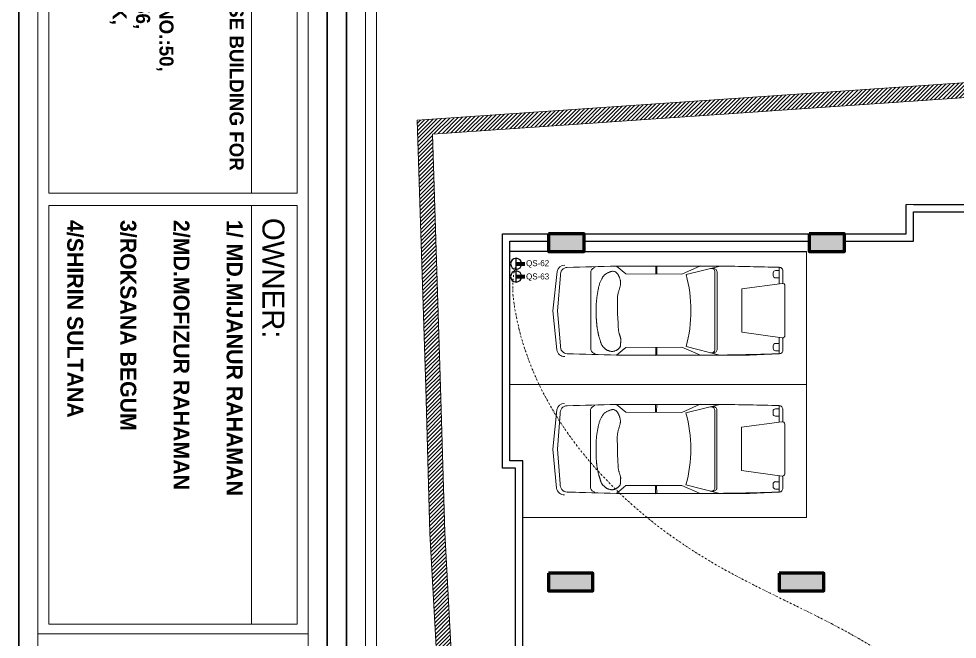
# Model space of a CAD drawing. Header units: inches. Extents: x 109699 to 44449955, y -10987 to 15824140.
# Drawn here: x 193834 to 194470, y -3282 to -2863 of the extents above; entities that cross this region are included whole.
import ezdxf

# ---------------------------------------------------------------- set-up
doc = ezdxf.new("R2010")
doc.units = ezdxf.units.IN
doc.header["$LTSCALE"] = 5
doc.header["$MEASUREMENT"] = 0
doc.linetypes.add('DASHDOT', pattern=[1, 0.5, -0.25, 0, -0.25])
doc.layers.get('0').update_dxf_attribs({"color": 123})
for name, color, linetype, lineweight in [('@NORMAL', 7, 'Continuous', 5), ('car-plan', 179, 'Continuous', 13), ('cloumn', 253, 'Continuous', 60), ('E-QS-Socket-15A', 1, 'Continuous', 9), ('Ground foor outer wall', 7, 'Continuous', 25), ('ha', 252, 'Continuous', 5), ('HATCH2', 253, 'Continuous', 15), ('SB', 1, 'DASHDOT', 20), ('Text', 7, 'Continuous', 0), ('WALL-1', 8, 'Continuous', 9)]:
    doc.layers.add(name, color=color, linetype=linetype, lineweight=lineweight)
doc.styles.add('SH-T2', font='times.ttf')
doc.styles.get("Standard").update_dxf_attribs({"font": 'times.ttf'})

# ---------------------------------------------------------------- blocks, each defined once
blk = doc.blocks.new('zxczxczxcz')
at = {"layer": '@NORMAL'}
for points in [[(177327.54, -15450.1), (175295.18, -15450.1), (175295.18, -14276.83), (177327.54, -14276.83)], [(177319.91, -15442.46), (175302.82, -15442.46), (175302.82, -14284.47), (177319.91, -14284.47)]]:
    blk.add_lwpolyline(points, close=True, dxfattribs=at)
at = {"layer": 'Text'}
for p, q in [((176008.45, -15679.21), (176008.45, -15490.2)), ((175700.4, -15497.83), (175700.4, -15671.58)), ((175709.04, -15497.83), (176001.64, -15497.83)), ((175709.04, -15497.83), (175709.04, -15671.58)), ((176001.64, -15497.83), (176001.64, -15671.58)), ((176001.64, -15671.58), (176001.64, -15497.83)), ((175349.02, -15529.94), (175700.4, -15529.94)), ((175709.04, -15529.94), (176001.64, -15529.94))]:
    blk.add_line(p, q, dxfattribs=at)
at = {"layer": 'Text', "lineweight": 30}
blk.add_lwpolyline([(177005.91, -15476.83), (175281.82, -15476.83), (175281.82, -15692.58), (177005.91, -15692.58)], close=True, dxfattribs=at)
at = {"layer": 'Text'}
blk.add_lwpolyline([(176997.69, -15490.2), (175295.18, -15490.2), (175295.18, -15679.21), (176997.69, -15679.21)], close=True, dxfattribs=at)
for points in [[(175700.4, -15497.83), (175349.02, -15497.83), (175349.02, -15671.58), (175700.4, -15671.58)], [(176001.64, -15497.83), (175709.04, -15497.83)], [(175709.04, -15671.58), (176001.64, -15671.58)]]:
    blk.add_lwpolyline(points, dxfattribs=at)
at = {"layer": 'WALL-1', "lineweight": 30}
blk.add_lwpolyline([(177340.91, -15463.47), (175281.82, -15463.47), (175281.82, -14263.47), (177340.91, -14263.47)], close=True, dxfattribs=at)
at = {"layer": 'Text', "attachment_point": 1}
for s, insert, char_height, width in [('{\\fFranklin Gothic Medium|b0|i0|c0|p34;\\C1;OWNER:}', (175717.75, -15506.83), 15.3383, 414.2273), ('\\pt35.29515;{\\fCentury Gothic|b1|i0|c0|p34;PROPOSED 10 STORIED MIXED USE BUILDING FOR \\PMD.MIJANUR RAHAMAN GONG,\\PS/O:LATE.MOTIUR RAHMAN, \\PMOUZA:BAGURA ALEKANDA,J.L NO.:50,\\PKHATIAN NO.:24703,PLOT NO.:1156,\\PWARD NO.:20,LECHUSHAH SARAK,\\P\\pt67.08058;COLLEGE ROAD, \\PB.C.C , BARISHAL }', (175356.22, -15535.36), 9.8075, 458.1648)]:
    blk.add_mtext(s, dxfattribs=dict(at, insert=insert, char_height=char_height, width=width))
at = {"layer": 'Text', "linetype": 'Continuous', "insert": (175719.21, -15536.08), "char_height": 11.1449, "width": 329.4038, "attachment_point": 1, "style": 'SH-T2'}
blk.add_mtext('\\pt76.20062;{\\fCentury Gothic|b1|i0|c0|p34;1/ MD.MIJANUR RAHAMAN \\P\\P2/MD.MOFIZUR RAHAMAN\\P \\P3/ROKSANA BEGUM\\P\\P4/SHIRIN SULTANA}', dxfattribs=at)
blk = doc.blocks.new('gs')
at = {"layer": 'car-plan'}
for p, q in [((26267.59, 9819.38), (26273.89, 9814.16)), ((26294.14, 9819.6), (26294.07, 9814.04)), ((26294.91, 9819.61), (26294.84, 9814.04)), ((26311.79, 9813.96), (26324.33, 9819.55)), ((26337.66, 9819.38), (26314.66, 9813.61)), ((26377.73, 9816.37), (26375.25, 9816.37)), ((26380.19, 9807.67), (26380.18, 9816.24)), ((26224.53, 9789.08), (26227.31, 9815.69)), ((26227.61, 9789.13), (26229.62, 9813.03)), ((26256.86, 9809.36), (26257.07, 9809.8)), ((26257.07, 9809.8), (26257.28, 9810.23)), ((26257.28, 9810.23), (26257.5, 9810.65)), ((26257.5, 9810.65), (26257.72, 9811.05)), ((26257.72, 9811.05), (26257.93, 9811.44)), ((26257.93, 9811.44), (26258.16, 9811.81)), ((26258.16, 9811.81), (26258.38, 9812.16)), ((26258.38, 9812.16), (26258.62, 9812.5)), ((26258.62, 9812.5), (26258.87, 9812.81)), ((26258.87, 9812.81), (26259.14, 9813.12)), ((26259.14, 9813.12), (26259.43, 9813.4)), ((26259.43, 9813.4), (26259.74, 9813.67)), ((26259.74, 9813.67), (26260.07, 9813.92)), ((26260.07, 9813.92), (26260.43, 9814.16)), ((26260.43, 9814.16), (26260.81, 9814.38)), ((26260.81, 9814.38), (26261.19, 9814.58)), ((26261.19, 9814.58), (26261.59, 9814.77)), ((26261.59, 9814.77), (26261.98, 9814.95)), ((26261.98, 9814.95), (26262.37, 9815.11)), ((26262.37, 9815.11), (26262.75, 9815.26)), ((26262.75, 9815.26), (26263.11, 9815.4)), ((26263.11, 9815.4), (26263.46, 9815.52)), ((26263.46, 9815.52), (26263.8, 9815.63)), ((26263.8, 9815.63), (26264.13, 9815.72)), ((26264.13, 9815.72), (26264.45, 9815.78)), ((26264.45, 9815.78), (26264.76, 9815.83)), ((26264.76, 9815.83), (26265.07, 9815.85)), ((26265.07, 9815.85), (26265.37, 9815.85)), ((26265.37, 9815.85), (26265.67, 9815.81)), ((26265.67, 9815.81), (26265.97, 9815.75)), ((26265.97, 9815.75), (26266.26, 9815.66)), ((26266.26, 9815.66), (26266.55, 9815.55)), ((26266.55, 9815.55), (26266.83, 9815.41)), ((26266.83, 9815.41), (26267.1, 9815.25)), ((26267.1, 9815.25), (26267.35, 9815.06)), ((26267.35, 9815.06), (26267.6, 9814.85)), ((26267.6, 9814.85), (26267.83, 9814.62)), ((26267.83, 9814.62), (26268.05, 9814.36)), ((26268.05, 9814.36), (26268.25, 9814.09)), ((26268.25, 9814.09), (26268.45, 9813.8)), ((26268.45, 9813.8), (26268.64, 9813.5)), ((26268.64, 9813.5), (26268.81, 9813.18)), ((26268.81, 9813.18), (26268.98, 9812.84)), ((26268.98, 9812.84), (26269.14, 9812.49)), ((26269.14, 9812.49), (26269.3, 9812.13)), ((26269.3, 9812.13), (26269.45, 9811.77)), ((26269.45, 9811.77), (26269.59, 9811.39)), ((26269.59, 9811.39), (26269.72, 9811.02)), ((26269.72, 9811.02), (26269.84, 9810.64)), ((26269.84, 9810.64), (26269.95, 9810.27)), ((26269.95, 9810.27), (26270.05, 9809.9)), ((26270.05, 9809.9), (26270.13, 9809.54)), ((26270.13, 9809.54), (26270.2, 9809.2)), ((26273.89, 9814.16), (26311.79, 9813.96)), ((26373.63, 9814.74), (26373.63, 9813.02)), ((26375.25, 9811.39), (26377.73, 9811.39)), ((26255.04, 9803.16), (26255.14, 9803.63)), ((26255.14, 9803.63), (26255.23, 9804.11)), ((26255.23, 9804.11), (26255.33, 9804.59)), ((26255.33, 9804.59), (26255.44, 9805.07)), ((26255.44, 9805.07), (26255.55, 9805.56)), ((26255.55, 9805.56), (26255.68, 9806.04)), ((26255.68, 9806.04), (26255.81, 9806.53)), ((26255.81, 9806.53), (26255.95, 9807.01)), ((26255.95, 9807.01), (26256.11, 9807.5)), ((26256.11, 9807.5), (26256.28, 9807.97)), ((26256.28, 9807.97), (26256.46, 9808.44)), ((26256.46, 9808.44), (26256.66, 9808.9)), ((26256.66, 9808.9), (26256.86, 9809.36)), ((26269.32, 9803.37), (26269.18, 9802.88)), ((26269.46, 9803.85), (26269.32, 9803.37)), ((26269.6, 9804.31), (26269.46, 9803.85)), ((26269.73, 9804.76), (26269.6, 9804.31)), ((26269.85, 9805.2), (26269.73, 9804.76)), ((26269.96, 9805.62), (26269.85, 9805.2)), ((26270.06, 9806.03), (26269.96, 9805.62)), ((26270.15, 9806.42), (26270.06, 9806.03)), ((26270.21, 9806.8), (26270.15, 9806.42)), ((26270.2, 9809.2), (26270.25, 9808.86)), ((26270.26, 9807.16), (26270.21, 9806.8)), ((26270.25, 9808.86), (26270.29, 9808.52)), ((26270.3, 9807.51), (26270.26, 9807.16)), ((26270.29, 9808.52), (26270.31, 9808.19)), ((26270.31, 9807.85), (26270.3, 9807.51)), ((26270.31, 9808.19), (26270.31, 9807.85)), ((26379.69, 9807.67), (26352.37, 9803.9)), ((26352.37, 9803.9), (26352.37, 9774.64)), ((26381.59, 9772.49), (26381.57, 9806.06)), ((26254.06, 9796.6), (26254.11, 9797.08)), ((26254.11, 9797.08), (26254.17, 9797.55)), ((26254.17, 9797.55), (26254.22, 9798.03)), ((26254.22, 9798.03), (26254.28, 9798.5)), ((26254.28, 9798.5), (26254.35, 9798.98)), ((26254.35, 9798.98), (26254.41, 9799.45)), ((26254.41, 9799.45), (26254.48, 9799.92)), ((26254.48, 9799.92), (26254.55, 9800.38)), ((26254.55, 9800.38), (26254.63, 9800.85)), ((26254.63, 9800.85), (26254.7, 9801.31)), ((26254.7, 9801.31), (26254.78, 9801.77)), ((26254.78, 9801.77), (26254.87, 9802.23)), ((26254.87, 9802.23), (26254.95, 9802.69)), ((26254.95, 9802.69), (26255.04, 9803.16)), ((26268.16, 9797.16), (26268.15, 9796.5)), ((26268.19, 9797.8), (26268.16, 9797.16)), ((26268.24, 9798.42), (26268.19, 9797.8)), ((26268.31, 9799.04), (26268.24, 9798.42)), ((26268.4, 9799.63), (26268.31, 9799.04)), ((26268.5, 9800.21), (26268.4, 9799.63)), ((26268.62, 9800.77), (26268.5, 9800.21)), ((26268.75, 9801.32), (26268.62, 9800.77)), ((26268.89, 9801.86), (26268.75, 9801.32)), ((26269.03, 9802.37), (26268.89, 9801.86)), ((26269.18, 9802.88), (26269.03, 9802.37)), ((26253.8, 9792.65), (26253.81, 9793.04)), ((26253.8, 9785.76), (26253.8, 9792.65)), ((26253.81, 9793.04), (26253.83, 9793.45)), ((26253.83, 9793.45), (26253.85, 9793.87)), ((26253.85, 9793.87), (26253.87, 9794.31)), ((26253.87, 9794.31), (26253.9, 9794.75)), ((26253.9, 9794.75), (26253.94, 9795.2)), ((26253.94, 9795.2), (26253.98, 9795.67)), ((26253.98, 9795.67), (26254.02, 9796.13)), ((26254.02, 9796.13), (26254.06, 9796.6)), ((26268.15, 9796.5), (26268.14, 9795.84)), ((26268.14, 9795.84), (26268.15, 9795.17)), ((26268.15, 9795.17), (26268.17, 9794.5)), ((26268.17, 9794.5), (26268.2, 9793.81)), ((26268.2, 9793.81), (26268.24, 9793.13)), ((26268.24, 9793.13), (26268.29, 9785.93)), ((26227.09, 9762.68), (26224.53, 9789.08)), ((26229.62, 9765.51), (26227.61, 9789.13)), ((26253.8, 9785.4), (26253.8, 9785.76)), ((26253.81, 9785.06), (26253.8, 9785.4)), ((26253.81, 9784.72), (26253.81, 9785.06)), ((26253.83, 9784.39), (26253.81, 9784.72)), ((26253.84, 9784.06), (26253.83, 9784.39)), ((26268.29, 9785.93), (26268.34, 9785.25)), ((26268.34, 9785.25), (26268.39, 9784.58)), ((26268.39, 9784.58), (26268.44, 9783.93)), ((26253.86, 9783.73), (26253.84, 9784.06)), ((26253.89, 9783.4), (26253.86, 9783.73)), ((26253.91, 9783.06), (26253.89, 9783.4)), ((26253.94, 9782.72), (26253.91, 9783.06)), ((26253.97, 9782.37), (26253.94, 9782.72)), ((26253.99, 9782.02), (26253.97, 9782.37)), ((26254.02, 9781.68), (26253.99, 9782.02)), ((26254.05, 9781.34), (26254.02, 9781.68)), ((26254.08, 9781), (26254.05, 9781.34)), ((26254.1, 9780.68), (26254.08, 9781)), ((26254.13, 9780.36), (26254.1, 9780.68)), ((26254.15, 9780.05), (26254.13, 9780.36)), ((26254.18, 9779.75), (26254.15, 9780.05)), ((26254.2, 9779.45), (26254.18, 9779.75)), ((26254.23, 9779.14), (26254.2, 9779.45)), ((26254.26, 9778.83), (26254.23, 9779.14)), ((26254.3, 9778.51), (26254.26, 9778.83)), ((26254.34, 9778.17), (26254.3, 9778.51)), ((26254.4, 9777.82), (26254.34, 9778.17)), ((26254.45, 9777.46), (26254.4, 9777.82)), ((26268.44, 9783.93), (26268.49, 9783.3)), ((26268.49, 9783.3), (26268.53, 9782.7)), ((26268.53, 9782.7), (26268.57, 9782.12)), ((26268.57, 9782.12), (26268.6, 9781.57)), ((26268.6, 9781.57), (26268.63, 9781.06)), ((26268.63, 9781.06), (26268.65, 9780.57)), ((26268.65, 9780.57), (26268.66, 9780.11)), ((26268.66, 9780.11), (26268.67, 9779.66)), ((26268.67, 9779.66), (26268.68, 9779.22)), ((26268.68, 9779.22), (26268.69, 9778.8)), ((26268.69, 9778.8), (26268.71, 9778.38)), ((26268.71, 9778.38), (26268.72, 9777.97)), ((26268.72, 9777.97), (26268.74, 9777.56)), ((26254.52, 9777.08), (26254.45, 9777.46)), ((26254.58, 9776.7), (26254.52, 9777.08)), ((26254.65, 9776.31), (26254.58, 9776.7)), ((26254.73, 9775.91), (26254.65, 9776.31)), ((26254.8, 9775.52), (26254.73, 9775.91)), ((26254.87, 9775.12), (26254.8, 9775.52)), ((26254.94, 9774.73), (26254.87, 9775.12)), ((26255.02, 9774.34), (26254.94, 9774.73)), ((26255.09, 9773.96), (26255.02, 9774.34)), ((26255.16, 9773.57), (26255.09, 9773.96)), ((26255.24, 9773.19), (26255.16, 9773.57)), ((26255.32, 9772.82), (26255.24, 9773.19)), ((26255.41, 9772.45), (26255.32, 9772.82)), ((26255.51, 9772.08), (26255.41, 9772.45)), ((26255.61, 9771.71), (26255.51, 9772.08)), ((26255.72, 9771.35), (26255.61, 9771.71)), ((26268.74, 9777.56), (26268.77, 9777.15)), ((26268.77, 9777.15), (26268.8, 9776.75)), ((26268.8, 9776.75), (26268.84, 9776.34)), ((26268.84, 9776.34), (26268.89, 9775.95)), ((26268.89, 9775.95), (26268.95, 9775.55)), ((26268.95, 9775.55), (26269.02, 9775.16)), ((26269.02, 9775.16), (26269.11, 9774.77)), ((26269.11, 9774.77), (26269.2, 9774.39)), ((26269.2, 9774.39), (26269.31, 9774.01)), ((26269.31, 9774.01), (26269.41, 9773.63)), ((26269.41, 9773.63), (26269.53, 9773.27)), ((26269.53, 9773.27), (26269.64, 9772.91)), ((26269.64, 9772.91), (26269.75, 9772.56)), ((26269.75, 9772.56), (26269.86, 9772.22)), ((26269.86, 9772.22), (26269.97, 9771.89)), ((26269.97, 9771.89), (26270.07, 9771.56)), ((26270.07, 9771.56), (26270.16, 9771.25)), ((26352.37, 9774.64), (26379.71, 9770.88)), ((26255.83, 9771), (26255.72, 9771.35)), ((26255.95, 9770.64), (26255.83, 9771)), ((26256.07, 9770.3), (26255.95, 9770.64)), ((26256.18, 9769.95), (26256.07, 9770.3)), ((26256.3, 9769.61), (26256.18, 9769.95)), ((26256.4, 9769.28), (26256.3, 9769.61)), ((26256.51, 9768.94), (26256.4, 9769.28)), ((26256.61, 9768.62), (26256.51, 9768.94)), ((26256.7, 9768.3), (26256.61, 9768.62)), ((26256.8, 9767.98), (26256.7, 9768.3)), ((26256.9, 9767.66), (26256.8, 9767.98)), ((26257.01, 9767.35), (26256.9, 9767.66)), ((26257.12, 9767.04), (26257.01, 9767.35)), ((26257.24, 9766.74), (26257.12, 9767.04)), ((26257.37, 9766.44), (26257.24, 9766.74)), ((26257.51, 9766.14), (26257.37, 9766.44)), ((26257.66, 9765.86), (26257.51, 9766.14)), ((26257.81, 9765.59), (26257.66, 9765.86)), ((26257.96, 9765.35), (26257.81, 9765.59)), ((26258.1, 9765.13), (26257.96, 9765.35)), ((26258.24, 9764.93), (26258.1, 9765.13)), ((26270.16, 9765.09), (26270.11, 9764.93)), ((26270.16, 9771.25), (26270.24, 9770.95)), ((26270.2, 9765.24), (26270.16, 9765.09)), ((26270.24, 9765.38), (26270.2, 9765.24)), ((26270.24, 9770.95), (26270.31, 9770.66)), ((26270.26, 9765.51), (26270.24, 9765.38)), ((26270.28, 9765.64), (26270.26, 9765.51)), ((26270.3, 9765.75), (26270.28, 9765.64)), ((26270.31, 9765.87), (26270.3, 9765.75)), ((26270.31, 9770.66), (26270.38, 9770.38)), ((26270.32, 9766.11), (26270.31, 9765.99)), ((26270.31, 9765.99), (26270.31, 9765.87)), ((26270.33, 9766.85), (26270.32, 9766.68)), ((26270.32, 9766.68), (26270.32, 9766.51)), ((26270.32, 9766.51), (26270.32, 9766.37)), ((26270.32, 9766.37), (26270.32, 9766.23)), ((26270.32, 9766.23), (26270.32, 9766.11)), ((26270.34, 9767.43), (26270.33, 9767.23)), ((26270.33, 9767.23), (26270.33, 9767.04)), ((26270.33, 9767.04), (26270.33, 9766.85)), ((26270.35, 9767.64), (26270.34, 9767.43)), ((26270.37, 9767.85), (26270.35, 9767.64)), ((26270.38, 9768.06), (26270.37, 9767.85)), ((26270.38, 9770.38), (26270.42, 9770.11)), ((26270.4, 9768.27), (26270.38, 9768.06)), ((26270.43, 9768.48), (26270.4, 9768.27)), ((26270.42, 9770.11), (26270.46, 9769.85)), ((26270.45, 9768.7), (26270.43, 9768.48)), ((26270.47, 9768.91), (26270.45, 9768.7)), ((26270.46, 9769.85), (26270.48, 9769.6)), ((26270.48, 9769.13), (26270.47, 9768.91)), ((26270.48, 9769.6), (26270.48, 9769.36)), ((26270.48, 9769.36), (26270.48, 9769.13)), ((26373.63, 9763.73), (26373.63, 9765.45)), ((26375.25, 9767.07), (26377.73, 9767.07)), ((26380.2, 9762.22), (26380.2, 9770.88)), ((26258.37, 9764.77), (26258.24, 9764.93)), ((26258.48, 9764.65), (26258.37, 9764.77)), ((26258.59, 9764.55), (26258.48, 9764.65)), ((26258.69, 9764.48), (26258.59, 9764.55)), ((26258.78, 9764.42), (26258.69, 9764.48)), ((26258.87, 9764.37), (26258.78, 9764.42)), ((26258.96, 9764.31), (26258.87, 9764.37)), ((26259.06, 9764.25), (26258.96, 9764.31)), ((26259.16, 9764.16), (26259.06, 9764.25)), ((26259.27, 9764.06), (26259.16, 9764.16)), ((26259.39, 9763.93), (26259.27, 9764.06)), ((26259.52, 9763.78), (26259.39, 9763.93)), ((26259.66, 9763.62), (26259.52, 9763.78)), ((26259.81, 9763.46), (26259.66, 9763.62)), ((26259.98, 9763.29), (26259.81, 9763.46)), ((26260.16, 9763.13), (26259.98, 9763.29)), ((26260.35, 9762.97), (26260.16, 9763.13)), ((26260.56, 9762.82), (26260.35, 9762.97)), ((26260.78, 9762.68), (26260.56, 9762.82)), ((26261.02, 9762.55), (26260.78, 9762.68)), ((26261.26, 9762.44), (26261.02, 9762.55)), ((26261.51, 9762.33), (26261.26, 9762.44)), ((26261.77, 9762.23), (26261.51, 9762.33)), ((26262.02, 9762.13), (26261.77, 9762.23)), ((26262.28, 9762.04), (26262.02, 9762.13)), ((26262.54, 9761.96), (26262.28, 9762.04)), ((26262.8, 9761.89), (26262.54, 9761.96)), ((26263.06, 9761.82), (26262.8, 9761.89)), ((26263.31, 9761.76), (26263.06, 9761.82)), ((26263.57, 9761.71), (26263.31, 9761.76)), ((26263.83, 9761.67), (26263.57, 9761.71)), ((26264.09, 9761.64), (26263.83, 9761.67)), ((26264.35, 9761.63), (26264.09, 9761.64)), ((26264.62, 9761.62), (26264.35, 9761.63)), ((26264.88, 9761.63), (26264.62, 9761.62)), ((26265.15, 9761.65), (26264.88, 9761.63)), ((26265.42, 9761.69), (26265.15, 9761.65)), ((26265.68, 9761.74), (26265.42, 9761.69)), ((26265.95, 9761.8), (26265.68, 9761.74)), ((26266.21, 9761.87), (26265.95, 9761.8)), ((26266.46, 9761.96), (26266.21, 9761.87)), ((26266.72, 9762.06), (26266.46, 9761.96)), ((26266.97, 9762.17), (26266.72, 9762.06)), ((26267.21, 9762.29), (26266.97, 9762.17)), ((26267.45, 9762.42), (26267.21, 9762.29)), ((26267.68, 9762.56), (26267.45, 9762.42)), ((26267.58, 9759.15), (26273.89, 9764.38)), ((26267.91, 9762.7), (26267.68, 9762.56)), ((26268.14, 9762.85), (26267.91, 9762.7)), ((26268.35, 9763), (26268.14, 9762.85)), ((26268.57, 9763.16), (26268.35, 9763)), ((26268.77, 9763.32), (26268.57, 9763.16)), ((26268.97, 9763.48), (26268.77, 9763.32)), ((26269.15, 9763.64), (26268.97, 9763.48)), ((26269.33, 9763.8), (26269.15, 9763.64)), ((26269.49, 9763.96), (26269.33, 9763.8)), ((26269.63, 9764.13), (26269.49, 9763.96)), ((26269.76, 9764.29), (26269.63, 9764.13)), ((26269.87, 9764.45), (26269.76, 9764.29)), ((26269.96, 9764.62), (26269.87, 9764.45)), ((26270.04, 9764.78), (26269.96, 9764.62)), ((26270.11, 9764.93), (26270.04, 9764.78)), ((26273.89, 9764.38), (26311.79, 9764.58)), ((26294.14, 9758.94), (26294.07, 9764.5)), ((26294.91, 9758.93), (26294.84, 9764.5)), ((26311.79, 9764.58), (26324.33, 9758.99)), ((26337.59, 9759.15), (26314.7, 9764.86)), ((26377.73, 9762.1), (26375.25, 9762.1))]:
    blk.add_line(p, q, dxfattribs=at)
for points in [[(26337.66, 9819.38), (26267.59, 9819.38)], [(26377.73, 9807.44), (26377.73, 9818.52)], [(26250.07, 9815.86), (26250.07, 9762.68)], [(26334.16, 9815.48), (26334.16, 9762.68)], [(26335.61, 9815.48), (26335.61, 9762.68)], [(26377.73, 9760.02), (26377.73, 9771.11)], [(26234.23, 9760.08), (26250.91, 9759.59), (26267.59, 9759.1), (26294.14, 9758.94), (26324.33, 9758.99), (26337.59, 9759.15), (26357.66, 9759.15), (26377.73, 9760.02)], [(26337.59, 9759.15), (26267.58, 9759.15)]]:
    blk.add_lwpolyline(points, dxfattribs=at)
for centre, radius, start, end in [((26232.58, 9814.7), 5.37, 90.17071, 169.32496), ((26234.25, 9813.78), 4.69, 90.19506, 189.13267), ((26145.98, 13653.85), 3836.4, 271.31807, 271.8165), ((26254.83, 9813.85), 5.17, 110.42578, 157.08655), ((26331.72, 9815.38), 2.44, 2.43879, 104.07675), ((26333.18, 9815.38), 2.44, 2.43879, 104.07675), ((26300.3, 7127.06), 2692.58, 88.35208, 89.20503), ((26375.25, 9814.74), 1.63, 90, 180), ((26377.72, 9816.05), 2.47, 355.65237, 89.73133), ((26224.89, 9789.17), 93.04, 344.85122, 15.22979), ((26375.25, 9813.02), 1.63, 180, 270), ((26379.95, 9806.06), 1.63, 0.04051, 98.91655), ((26379.96, 9772.48), 1.63, 261.10227, 0.04051), ((26234.25, 9764.76), 4.69, 170.86733, 269.80494), ((26375.25, 9765.45), 1.63, 90, 180), ((26232.39, 9763.5), 5.37, 188.78021, 271.81456), ((26145.98, 5924.63), 3836.4, 88.1835, 88.68193), ((26254.83, 9764.7), 5.17, 202.91345, 249.57422), ((26331.76, 9763.12), 2.44, 256.00426, 349.71681), ((26333.21, 9763.12), 2.44, 256.00426, 349.71681), ((26301.78, 12347.18), 2588.28, 270.7926, 271.68154), ((26375.25, 9763.73), 1.63, 180, 270), ((26377.76, 9762.46), 2.45, 273.8483, 5.51872)]:
    blk.add_arc(centre, radius, start, end, dxfattribs=at)
blk = doc.blocks.new('coloumn-01')
at = {"layer": 'ha'}
h = blk.add_hatch(dxfattribs=at)
h.set_pattern_fill('AR-CONC', color=256, scale=0.5)
h.set_pattern_definition([(50, (0, 0), (3.586300913, -0.313760675), [0.375, -4.125]), (355, (0, 0), (-0.693756668, 3.7609606685), [0.3, -3.3]), (100.45144446, (0.299, -0.026), (2.8925442336, 3.447199955), [0.31870096, -3.50571056]), (46.1842, (0, 1), (5.336206653, -0.827596404), [0.5625, -6.1875]), (96.6356355, (0.4447, 0.931), (4.673309728, 4.870593004), [0.47805171, -5.2585688]), (351.184164, (0, 1), (4.673309725, 4.870593001), [0.45, -4.950000005]), (21, (0.5, 0.75), (2.9845352606, -2.0130944533), [0.375, -4.125]), (326, (0.5, 0.75), (1.2165766596, 3.625750225), [0.3, -3.3]), (71.45144474, (0.7487, 0.5822), (4.2011118836, 1.612655764), [0.31870095, -3.50571056]), (37.5, (0, 0), (0.0607992766, 1.66446926916), [0, -3.26, 0, -3.35, 0, -3.3125]), (7.5, (0, 0), (1.3153476872, 1.9720585594), [0, -1.91, 0, -3.185, 0, -1.2625]), (327.5, (-1.115, 0), (2.66911218086, -0.1127743587), [0, -1.25, 0, -3.9, 0, -5.175]), (317.5, (-1.615, 0), (2.9159308467, 0.5005249117), [0, -1.625, 0, -2.59, 0, -3.675])])
h.paths.add_polyline_path([(32128.45, -2546319.05), (32092.45, -2546319.05), (32092.45, -2546331.05), (32128.45, -2546331.05)])
h.paths.add_polyline_path([(32128.45, -2546617.13), (32098.45, -2546617.13), (32098.45, -2546629.13), (32128.45, -2546629.13)])
h.paths.add_polyline_path([(31978.52, -2546605.13), (31966.52, -2546605.13), (31966.52, -2546635.13), (31978.52, -2546635.13)])
h.paths.add_polyline_path([(31821.2, -2546605.13), (31809.2, -2546605.13), (31809.2, -2546635.13), (31821.2, -2546635.13)])
h.paths.add_polyline_path([(31689.2, -2546611.13), (31677.2, -2546611.13), (31677.2, -2546635.13), (31689.2, -2546635.13)])
h.paths.add_polyline_path([(31417.2, -2546611.13), (31405.2, -2546611.13), (31405.2, -2546635.13), (31417.2, -2546635.13)])
h.paths.add_polyline_path([(31435.2, -2546415.35), (31405.2, -2546415.35), (31405.2, -2546427.35), (31435.2, -2546427.35)])
h.paths.add_polyline_path([(31633.75, -2546415.35), (31603.75, -2546415.35), (31603.75, -2546427.35), (31633.75, -2546427.35)])
h.paths.add_polyline_path([(31821.2, -2546319.05), (31809.2, -2546319.05), (31809.2, -2546349.05), (31821.2, -2546349.05)])
h.paths.add_polyline_path([(31996.52, -2546319.05), (31966.52, -2546319.05), (31966.52, -2546331.05), (31996.52, -2546331.05)])
h.paths.add_polyline_path([(31581.75, -2546291.05), (31541.75, -2546291.05), (31541.75, -2546301.05), (31581.75, -2546301.05)])
h.paths.add_polyline_path([(31485.75, -2546261.05), (31475.75, -2546261.05), (31475.75, -2546301.05), (31485.75, -2546301.05)])
h.paths.add_polyline_path([(31581.75, -2546206.05), (31521.75, -2546206.05), (31521.75, -2546216.05), (31581.75, -2546216.05)])
h.paths.add_polyline_path([(31435.2, -2546206.05), (31405.2, -2546206.05), (31405.2, -2546218.05), (31435.2, -2546218.05)])
h.paths.add_polyline_path([(31435.2, -2546094.05), (31405.2, -2546094.05), (31405.2, -2546106.05), (31435.2, -2546106.05)])
h.paths.add_polyline_path([(31583.75, -2546094.05), (31547.75, -2546094.05), (31547.75, -2546106.05), (31583.75, -2546106.05)])
h.paths.add_polyline_path([(31775.41, -2546094.05), (31763.41, -2546094.05), (31763.41, -2546124.05), (31775.41, -2546124.05)])
h.paths.add_polyline_path([(32059.8, -2546094.05), (32047.8, -2546094.05), (32047.8, -2546124.05), (32059.8, -2546124.05)])
h.paths.add_polyline_path([(32058.07, -2545913.63), (32028.07, -2545913.63), (32028.07, -2545925.63), (32058.07, -2545925.63)])
h.paths.add_polyline_path([(32048.07, -2545722.71), (32036.07, -2545722.71), (32036.07, -2545746.71), (32048.07, -2545746.71)])
h.paths.add_polyline_path([(31799.41, -2545913.63), (31763.41, -2545913.63), (31763.41, -2545925.63), (31799.41, -2545925.63)])
h.paths.add_polyline_path([(31591.54, -2545945.05), (31561.31, -2545945.05), (31561.31, -2545957.05), (31591.54, -2545957.05)])
h.paths.add_polyline_path([(31435.2, -2545945.05), (31405.2, -2545945.05), (31405.2, -2545957.05), (31435.2, -2545957.05)])
h.paths.add_polyline_path([(31429.2, -2545715.38), (31405.2, -2545715.38), (31405.2, -2545727.38), (31429.2, -2545727.38)])
h.paths.add_polyline_path([(31605.54, -2545715.38), (31581.54, -2545715.38), (31581.54, -2545727.38), (31605.54, -2545727.38)])
h.paths.add_polyline_path([(31775.41, -2545711.61), (31763.41, -2545711.61), (31763.41, -2545735.61), (31775.41, -2545735.61)])
at = {"layer": 'cloumn'}
for points, elevation in [([(31405.2, -2545715.38), (31405.2, -2545727.38), (31429.2, -2545727.38), (31429.2, -2545715.38)], -16.37), ([(31581.54, -2545715.38), (31581.54, -2545727.38), (31605.54, -2545727.38), (31605.54, -2545715.38)], -16.67), ([(31405.2, -2545945.05), (31405.2, -2545957.05), (31435.2, -2545957.05), (31435.2, -2545945.05)], -16.49), ([(31561.31, -2545945.05), (31561.31, -2545957.05), (31591.54, -2545957.05), (31591.54, -2545945.05)], -16.57)]:
    blk.add_lwpolyline(points, close=True, dxfattribs=dict(at, elevation=elevation))
blk = doc.blocks.new('A$C7D2A24B3')
at = {"lineweight": 25}
for p, q in [((9.86, 11.02), (9.86, 3.51)), ((9.86, 8.14), (15.82, 8.14)), ((9.86, 7.27), (15.82, 7.27)), ((9.86, 6.29), (15.82, 6.29))]:
    blk.add_line(p, q, dxfattribs=at)
blk.add_circle((9.86, 7.26), 3.75, dxfattribs=at)

msp = doc.modelspace()

# ---------------------------------------------------------------- hatches: boundary and pattern name
at = {"layer": 'HATCH2'}
h = msp.add_hatch(dxfattribs=at)
h.set_pattern_fill('ANSI31', color=256, scale=15)
h.set_pattern_definition([(45, (142401.9198, 2531389.2565), (-1.3258252147, 1.3258252147), [])])
h.paths.add_polyline_path([(194134.87, -4034), (194136.43, -3989.05), (194138.81, -3920.14), (194140.05, -3884.64), (194140.93, -3809.39), (194141.28, -3777.18), (194136.44, -3709.19), (194132.1, -3643.01), (194128.2, -3581.96), (194124.96, -3523.69), (194122.65, -3482.33), (194121.3, -3458.02), (194119.63, -3374.13), (194118.48, -3316.49), (194114, -3233.82), (194113.01, -3215.6), (194111.07, -3151.88), (194109.45, -3096.94), (194107.88, -3047.61), (194107.06, -3021.67), (194105.22, -2963.89), (194104.18, -2931.23), (194394.16, -2911.34), (194508.13, -2903.53), (194714.34, -2889.39), (194868.46, -2878.82), (194870.28, -2888.72), (194821.15, -2892.09), (194743.36, -2897.42), (194645.42, -2904.14), (194522.38, -2912.58), (194289.41, -2928.55), (194114.49, -2940.55), (194118.13, -3055.32), (194121.33, -3161.01), (194123.11, -3217.16), (194125.61, -3263.17), (194128.48, -3316.12), (194131.29, -3457.64), (194138.18, -3581.36), (194150.72, -3768.99), (194150.42, -3856.77), (194146.54, -3985.91), (194144.85, -4034.66)])

# ---------------------------------------------------------------- linework, layer by layer
at = {"layer": '@NORMAL'}
for p, q in [((194435.12, -2988.26, 0.43), (194440.13, -2988.26, 0.43)), ((194367.64, -3200.03, -0.5), (194367.66, -3020.03, 4.86)), ((194166.9, -3110.03, 0.72), (194367.66, -3110.03, 0.72)), ((194175.64, -3200.03, 0.72), (194367.66, -3200.03, 0.72))]:
    msp.add_line(p, q, dxfattribs=at)
at = {"layer": 'Ground foor outer wall'}
for p, q in [((194435.12, -3008.03, 0.31), (194435.12, -2988.26, 0.33)), ((194440.13, -2988.26, 0.54), (194551.29, -2988.26, 0.59)), ((194440.13, -3013.03, 0.3), (194440.13, -2993.26, 0.32)), ((194440.13, -2993.26, 0.54), (194556.29, -2993.26, 0.6)), ((194161.9, -3166.7, 0.58), (194161.9, -3008.03, 0.79)), ((194161.9, -3008.03, 0.79), (194374.91, -3008.03, 0.31)), ((194392.91, -3008.03, -0.58), (194435.12, -3008.03, 0.31)), ((194166.9, -3161.7, 0.59), (194166.9, -3013.03, 0.78)), ((194166.9, -3013.03, 0.78), (194193.08, -3013.03, 0.72)), ((194217.08, -3013.03, 0.67), (194369.41, -3013.03, 0.32)), ((194392.91, -3013.03, 0.27), (194440.13, -3013.03, 0.16)), ((194193.08, -3020.03, 0.82), (194166.9, -3020.03, 0.82)), ((194217.08, -3020.03, 0.72), (194367.66, -3020.03, 0.72)), ((194161.9, -3161.7, 0.71), (194161.9, -3161.7, 0.71)), ((194175.64, -3161.7, 0.64), (194166.9, -3161.7, 0.69)), ((194175.61, -3393.7, -6.25), (194175.64, -3161.7, 0.64)), ((194170.64, -3166.7, 0.67), (194161.9, -3166.7, 0.71)), ((194170.64, -3393.7, 0.4), (194170.64, -3166.7, 0.55)), ((194175.64, -3166.7, 0.64), (194175.64, -3166.7, 0.64))]:
    msp.add_line(p, q, dxfattribs=at)
at = {"layer": 'SB', "ltscale": 0.5}
msp.add_spline([(194171.07, -3028.38, -0.22), (194169.14, -3037.62, -0.22), (194170.12, -3058.1, -0.22), (194178.99, -3091.84), (194296.11, -3225.91, 0.43), (194390.3, -3274.97), (194770.12, -3717.36, 0.28)], degree=3, dxfattribs=at)
at = {"layer": 'WALL-1'}
for points in [[(194134.87, -4034), (194140.15, -3881.61), (194141.28, -3777.18), (194135.46, -3695.51), (194128.2, -3581.96), (194121.3, -3458.02), (194118.48, -3316.49), (194112.75, -3210.63), (194109.93, -3112.11), (194109.93, -3112.11), (194104.18, -2931.23), (194868.46, -2878.82)], [(194144.86, -4034.5), (194150.15, -3881.84), (194151.28, -3776.87), (194145.44, -3694.83), (194138.18, -3581.36), (194131.29, -3457.64), (194128.48, -3316.12), (194122.74, -3210.22), (194119.92, -3111.81), (194114.49, -2940.55), (194870.28, -2888.72)]]:
    msp.add_lwpolyline(points, dxfattribs=at)

# ---------------------------------------------------------------- block references
at = {"layer": '@NORMAL'}
msp.add_blockref('coloumn-01', (162787.87, 2542707.35, 17.19), dxfattribs=at)
at = {"layer": 'car-plan'}
for p in [(167971.51, -12849.29, 0.21), (167971.38, -12942.89, 0.21)]:
    msp.add_blockref('gs', p, dxfattribs=at)
at = {"layer": 'E-QS-Socket-15A', "xscale": -1, "rotation": 179.9999973020982}
for p in [(194161.21, -3021.11, -0.22), (194161.21, -3029.73, -0.22)]:
    msp.add_blockref('A$C7D2A24B3', p, dxfattribs=at)
at = {"layer": 'WALL-1', "linetype": 'Continuous', "xscale": 0.9681819840000001, "yscale": 0.9681819840000001, "zscale": 0.9681819840000001, "rotation": 270}
msp.add_blockref('zxczxczxcz', (209027.65, 167129.46), dxfattribs=at)

# ---------------------------------------------------------------- texts
at = {"layer": 'E-QS-Socket-15A', "color": 1, "char_height": 4.05, "width": 19.5086, "attachment_point": 1}
for s, insert in [('{\\fCentury Gothic|b0|i0|c0|p34;\\C256;QS-62}', (194177.81, -3025.93, -0.35)), ('{\\fCentury Gothic|b0|i0|c0|p34;\\C256;QS-63}', (194177.81, -3034.91, -0.35))]:
    msp.add_mtext(s, dxfattribs=dict(at, insert=insert))

doc.saveas('drawing.dxf')
